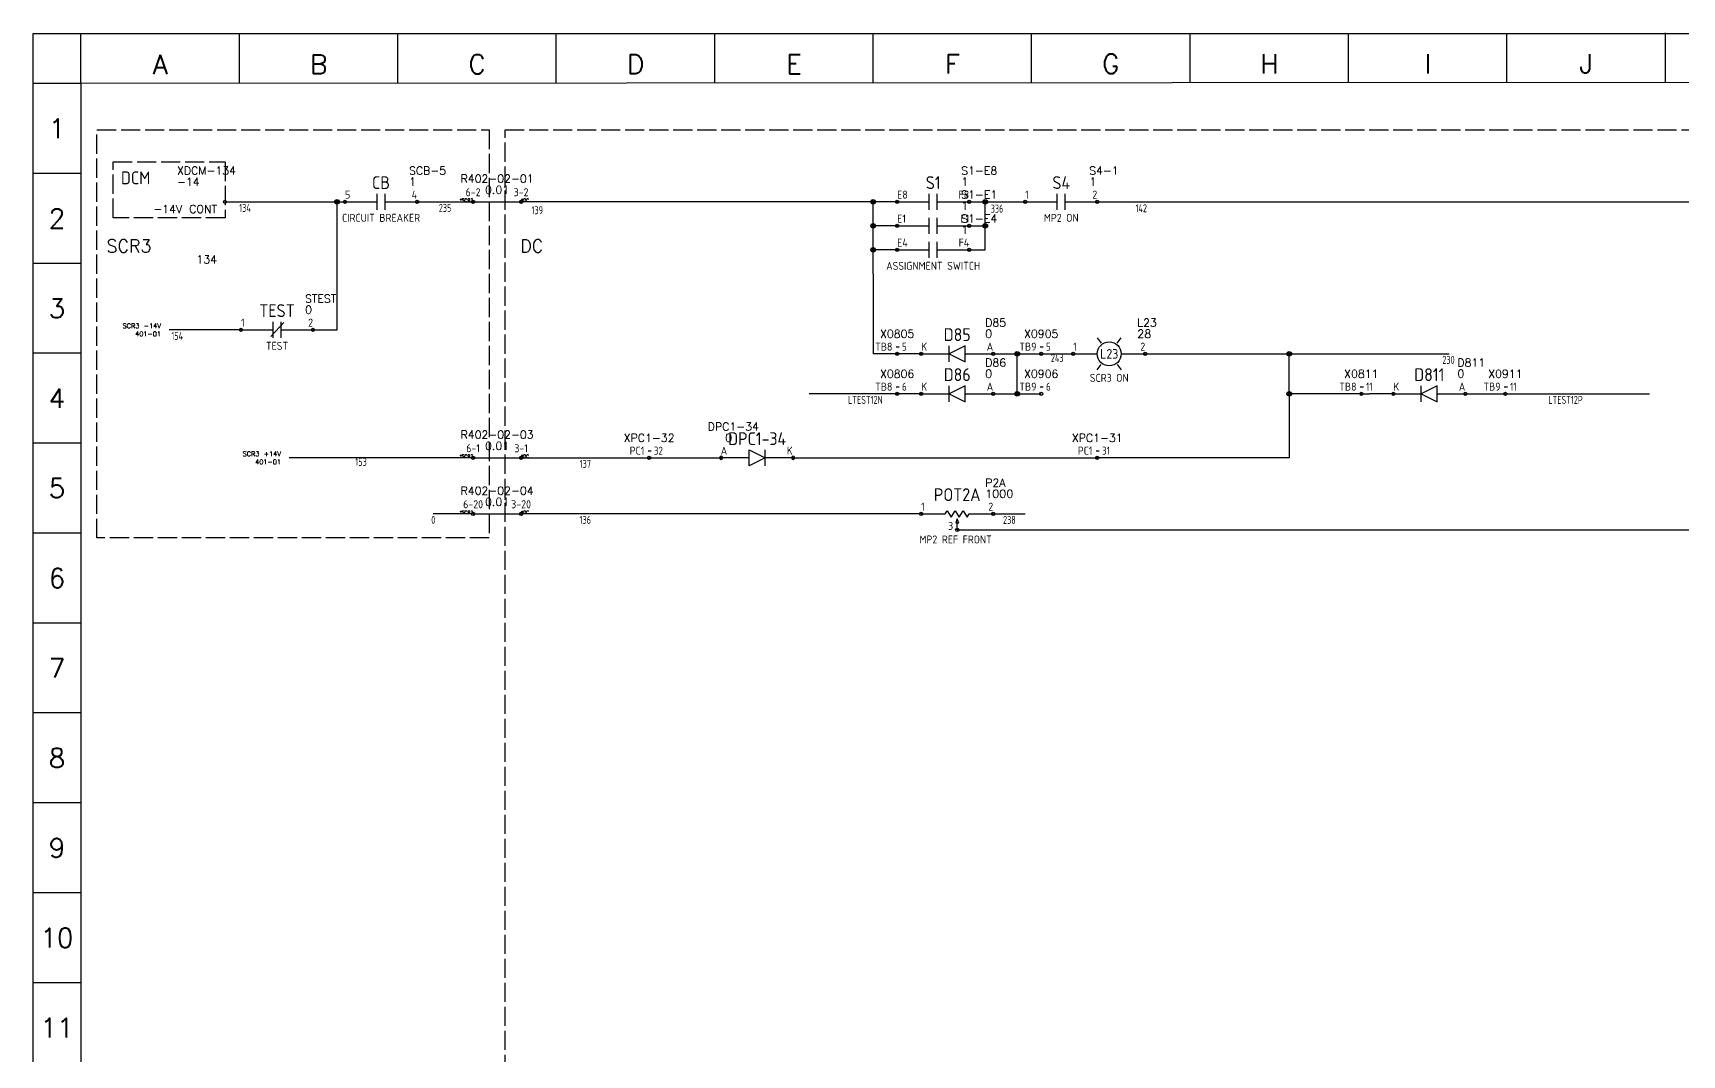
# Model space of a CAD drawing. Header units: millimetres. Extents: x 0 to 1020, y 0 to 646.
# Drawn here: x 0 to 515, y 326 to 645 of the extents above; entities that cross this region are included whole.
import ezdxf
from ezdxf.enums import TextEntityAlignment as Align

# ---------------------------------------------------------------- set-up
doc = ezdxf.new("R2010")
doc.units = ezdxf.units.MM
doc.header["$LTSCALE"] = 0.5
doc.linetypes.add('ACAD_ISO02W100', pattern=[15, 12, -3])
for name, color, linetype in [('LOCBOX', 7, 'ACAD_ISO02W100'), ('NETLIST', 50, 'Continuous'), ('OUTLINE_GRID', 7, 'Continuous'), ('SYMS', 7, 'Continuous'), ('WIREFIXED', 7, 'Continuous'), ('WIRES', 7, 'Continuous')]:
    doc.layers.add(name, color=color, linetype=linetype)
doc.styles.get("Standard").update_dxf_attribs({"font": 'txt.shx', "bigfont": 'gbcbig.shx'})
doc.styles.add('WD_IEC', font='isocp2.shx', dxfattribs={"width": 0.9, "height": 4})

# ---------------------------------------------------------------- blocks, each defined once
blk = doc.blocks.new('2010 Grid')
at = {"layer": 'OUTLINE_GRID'}
for p, q in [((0, 481.25), (0, 0)), ((850, 481.25), (0, 481.25)), ((12.5, 468.31), (12.5, 481.25)), ((53.75, 468.33), (53.75, 481.27)), ((95, 468.35), (95, 481.29)), ((136.25, 468.37), (136.25, 481.32)), ((177.5, 468.39), (177.5, 481.34)), ((218.75, 468.41), (218.75, 481.36)), ((260, 468.44), (260, 481.38)), ((301.25, 468.46), (301.25, 481.4)), ((342.5, 468.48), (342.5, 481.43)), ((383.75, 468.5), (383.75, 481.45)), ((425, 468.52), (425, 481.47)), ((12.5, 468.31), (0, 468.31)), ((837.5, 468.74), (12.5, 468.31)), ((12.5, 468.31), (12.5, 0)), ((12.5, 444.89), (0, 444.89)), ((12.5, 421.47), (0, 421.47)), ((12.5, 398.06), (0, 398.06)), ((12.5, 374.64), (0, 374.64)), ((12.5, 351.23), (0, 351.23)), ((12.5, 327.81), (0, 327.81)), ((12.5, 304.4), (0, 304.4)), ((12.5, 280.98), (0, 280.98)), ((12.5, 257.57), (0, 257.57)), ((12.5, 234.15), (0, 234.15))]:
    blk.add_line(p, q, dxfattribs=at)
at = {"layer": 'OUTLINE_GRID', "char_height": 5, "width": 17.7556, "attachment_point": 5}
for s, insert in [('A', (33.12, 473.28)), ('B', (74.38, 473.3)), ('C', (115.62, 473.32)), ('D', (156.88, 473.34)), ('E', (198.12, 473.37)), ('F', (239.38, 473.39)), ('G', (280.62, 473.41)), ('H', (321.88, 473.43)), ('I', (363.12, 473.45)), ('J', (404.37, 473.48)), ('1', (6.25, 456.6)), ('2', (6.25, 433.18)), ('3', (6.25, 409.77)), ('4', (6.25, 386.35)), ('5', (6.25, 362.94)), ('6', (6.25, 339.52)), ('7', (6.25, 316.11)), ('8', (6.25, 292.69)), ('9', (6.25, 269.28)), ('10', (6.25, 245.86)), ('11', (6.25, 222.44))]:
    blk.add_mtext(s, dxfattribs=dict(at, insert=insert))
blk = doc.blocks.new('DCM-1')
at = {"linetype": 'ACAD_ISO02W100'}
blk.add_lwpolyline([(-35, 12.5), (0, 12.5), (0, -5), (-35, -5)], close=True, dxfattribs=at)
blk.add_circle((0, 0), 0.5)
at = {"style": 'WD_IEC'}
for tag, height, flags, p in [('LOC', 4, 1, (-32.5, 14.5)), ('DESC1', 3, 9, (-32.5, 2.5))]:
    blk.add_attdef(tag, text='', height=height, dxfattribs=dict(at, flags=flags)).set_placement(p, align=Align.MIDDLE_LEFT)
blk.add_attdef('TAG1', text='', height=4, dxfattribs=at).set_placement((-32.5, 7.5), align=Align.MIDDLE_LEFT)
at = {"style": 'WD_IEC', "flags": 1}
blk.add_attdef('X1TERM01', (0, 0), '', height=0.5, dxfattribs=at)
blk.add_attdef('TERMDESC01', text='', height=2.5).set_placement((-2.5, -1), align=Align.TOP_RIGHT)
blk.add_attdef('TERM01', text='', height=2.5).set_placement((-2.5, -20), align=Align.BOTTOM_RIGHT)
at = {"layer": 'NETLIST'}
for tag, p in [('NETTAG', (-15, 8.5)), ('NETVALUE', (-15, 5))]:
    blk.add_attdef(tag, p, '', height=2.5, dxfattribs=at)
blk = doc.blocks.new('CONTACT-NO')
for p, q in [((2.5, 0), (12.5, 0)), ((12.5, -2.5), (12.5, 2.5)), ((15, -2.5), (15, 2.5)), ((15, 0), (25, 0))]:
    blk.add_line(p, q)
for centre in [(2.5, 0), (25, 0)]:
    blk.add_circle(centre, 0.5)
at = {"style": 'WD_IEC', "flags": 1}
blk.add_attdef('LOC', text='', height=4, dxfattribs=at).set_placement((13.75, 11), align=Align.MIDDLE_CENTER)
at = {"style": 'WD_IEC'}
for tag, height, p in [('TAG1', 4, (13.75, 6)), ('DESC1', 2.5, (13.75, -5))]:
    blk.add_attdef(tag, text='', height=height, dxfattribs=at).set_placement(p, align=Align.MIDDLE_CENTER)
for tag, p, height, flags in [('X4TERM01', (2.5, 0), 0.64, 1), ('TERM01', (2.5, 1), 2.5, 8), ('X1TERM02', (25, 0), 0.64, 1)]:
    blk.add_attdef(tag, p, '', height=height, dxfattribs=dict(at, flags=flags))
at = {"style": 'WD_IEC', "flags": 8}
blk.add_attdef('TERM02', text='', height=2.5, dxfattribs=at).set_placement((25, 1), align=Align.RIGHT)
at = {"layer": 'NETLIST'}
for tag, p, height in [('NETTAG', (22.5, 8.5), 2.5), ('NETVALUE', (22.5, 5), 2.56)]:
    blk.add_attdef(tag, p, '', height=height, dxfattribs=at)
blk = doc.blocks.new('WD_WNH')
at = {"linetype": 'Continuous', "style": 'WD_IEC', "width": 0.8}
blk.add_attdef('WIRENO', text='', height=2.5, dxfattribs=at).set_placement((0, 0.75), align=Align.CENTER)
at = {"style": 'WD_IEC', "flags": 1}
for tag, p in [('W08USER', (0, 0.375)), ('W04USER', (0, 0.875)), ('W05USER', (0, 0.75)), ('W09USER', (0, 0.25)), ('W03USER', (0, 1)), ('W06USER', (0, 0.625)), ('W07USER', (0, 0.5)), ('W02USER', (0, 1.125)), ('W01USER', (0, 1.25)), ('W10USER', (0, 0.125))]:
    blk.add_attdef(tag, text='', height=0.08, dxfattribs=at).set_placement(p, align=Align.CENTER)
blk = doc.blocks.new('INTERCONNECT-H1')
blk.add_line((-2.5, 0), (12.5, 0))
for centre in [(-2.5, 0), (12.5, 0)]:
    blk.add_circle(centre, 0.5)
at = {"style": 'WD_IEC', "flags": 1}
for tag, height, p in [('LOC', 4, (5, 10)), ('TAG1', 4, (-2.43, 3.16)), ('DESC1', 2.5, (5, -2.5))]:
    blk.add_attdef(tag, text='', height=height, dxfattribs=at).set_placement(p, align=Align.MIDDLE_CENTER)
at = {"style": 'WD_IEC', "flags": 8}
for tag, p in [('TERM01', (-2.5, 1)), ('TERM02', (12.5, 1))]:
    blk.add_attdef(tag, text='', height=2.5, dxfattribs=at).set_placement(p, align=Align.BOTTOM_CENTER)
at = {"style": 'WD_IEC', "flags": 1}
blk.add_attdef('X4TERM01', (-2.5, 0), '', height=0.5, dxfattribs=at)
blk.add_attdef('X1TERM02', text='', height=0.5, dxfattribs=at).set_placement((12.5, 0), align=Align.RIGHT)
at = {"layer": 'NETLIST'}
for tag, p in [('NETTAG', (5, 6)), ('NETVALUE', (5, 2.5))]:
    blk.add_attdef(tag, text='', height=2.5, dxfattribs=at).set_placement(p, align=Align.CENTER)
blk.add_attdef('X4TERMDESC01', text='', height=1, dxfattribs=at).set_placement((-2.5, 0), align=Align.RIGHT)
blk.add_attdef('X1TERMDESC02', (12.5, 0), '', height=1, dxfattribs=at)
blk = doc.blocks.new('DIODE-L')
for p, q in [((-22.5, 0), (-13.75, 0)), ((-13.75, -2.5), (-13.75, 2.5)), ((-8.75, 2.5), (-13.75, 0)), ((-13.75, 0), (-8.75, -2.5)), ((-8.75, -2.5), (-8.75, 2.5)), ((-8.75, 0), (0, 0))]:
    blk.add_line(p, q)
for centre in [(-22.5, 0), (0, 0)]:
    blk.add_circle(centre, 0.5)
at = {"style": 'WD_IEC', "flags": 1}
blk.add_attdef('LOC', text='', height=4, dxfattribs=at).set_placement((-11.25, 11), align=Align.MIDDLE_CENTER)
at = {"style": 'WD_IEC'}
for tag, height, p in [('TAG1', 4, (-11.25, 6)), ('DESC1', 2.5, (-11.25, -5))]:
    blk.add_attdef(tag, text='', height=height, dxfattribs=at).set_placement(p, align=Align.MIDDLE_CENTER)
for tag, p, height, flags in [('X4TERM01', (-22.5, 0), 0.64, 1), ('TERM01', (-22.5, 1), 2.5, 8), ('X1TERM02', (0, 0), 0.64, 1)]:
    blk.add_attdef(tag, p, '', height=height, dxfattribs=dict(at, flags=flags))
at = {"style": 'WD_IEC', "flags": 8}
blk.add_attdef('TERM02', text='', height=2.5, dxfattribs=at).set_placement((0, 1), align=Align.RIGHT)
at = {"layer": 'NETLIST'}
for tag, p, height in [('NETTAG', (-2.5, 8.5), 2.5), ('NETVALUE', (-2.5, 5), 2.56)]:
    blk.add_attdef(tag, p, '', height=height, dxfattribs=at)
blk = doc.blocks.new('WDDOT')
for radius in [0.72, 0.449, 0.223]:
    blk.add_circle((0, 0), radius)
blk = doc.blocks.new('LAMP-1')
for p, q in [((0, 0), (7.5, 0)), ((7.5, 5), (8.73, 3.36)), ((13.77, 3.36), (15, 5)), ((15, 0), (22.5, 0)), ((7.5, -5), (8.73, -3.36)), ((13.77, -3.36), (15, -5))]:
    blk.add_line(p, q)
for centre, radius in [((0, 0), 0.5), ((11.25, 0), 3.75), ((22.5, 0), 0.5)]:
    blk.add_circle(centre, radius)
at = {"style": 'WD_IEC', "flags": 1}
blk.add_attdef('LOC', text='', height=4, dxfattribs=at).set_placement((11.25, 11), align=Align.MIDDLE_CENTER)
at = {"style": 'WD_IEC'}
for tag, p, height, flags in [('X4TERM01', (0, 0), 0.64, 1), ('TERM01', (0, 1), 2.5, 8), ('X1TERM02', (22.5, 0), 0.64, 1)]:
    blk.add_attdef(tag, p, '', height=height, dxfattribs=dict(at, flags=flags))
for tag, height, p in [('TAG1', 3, (11.25, 0)), ('DESC1', 2.5, (11.25, -7.5))]:
    blk.add_attdef(tag, text='', height=height, dxfattribs=at).set_placement(p, align=Align.MIDDLE_CENTER)
at = {"style": 'WD_IEC', "flags": 8}
blk.add_attdef('TERM02', text='', height=2.5, dxfattribs=at).set_placement((22.5, 1), align=Align.RIGHT)
at = {"layer": 'NETLIST'}
for tag, p, height in [('NETTAG', (20, 8.5), 2.5), ('NETVALUE', (20, 5), 2.56)]:
    blk.add_attdef(tag, p, '', height=height, dxfattribs=at)
blk = doc.blocks.new('WD_WNH2')
at = {"linetype": 'Continuous', "style": 'WD_IEC', "width": 0.8}
blk.add_attdef('WIRENO', text='', height=2.5, dxfattribs=at).set_placement((0, 0), align=Align.TOP_CENTER)
at = {"style": 'WD_IEC', "flags": 1}
for tag, p in [('W02USER', (0, -1.21)), ('W03USER', (0, -1.33)), ('W04USER', (0, -1.46)), ('W05USER', (0, -1.58)), ('W06USER', (0, -1.71)), ('W07USER', (0, -1.83)), ('W08USER', (0, -1.96)), ('W09USER', (0, -2.08)), ('W01USER', (0, -1.08)), ('W10USER', (0, -2.21))]:
    blk.add_attdef(tag, text='', height=0.08, dxfattribs=at).set_placement(p, align=Align.CENTER)
blk = doc.blocks.new('TBH-1')
blk.add_line((-0.33, 2.17), (0.65, 2.17))
blk.add_circle((0, 0), 0.5)
at = {"style": 'WD_IEC', "flags": 1}
blk.add_attdef('LOC', text='', height=4, dxfattribs=at).set_placement((-15, 7.5), align=Align.MIDDLE_LEFT)
at = {"style": 'WD_IEC'}
blk.add_attdef('TAG1', text='', height=2.5, dxfattribs=at).set_placement((-1.5, 1), align=Align.RIGHT)
at = {"style": 'WD_IEC', "flags": 1}
blk.add_attdef('X1TERM01', (0, 0), '', height=0.5, dxfattribs=at)
at = {"style": 'WD_IEC', "width": 0.9}
blk.add_attdef('TERM01', (1.5, 1), '', height=2.5, dxfattribs=at)
at = {"layer": 'NETLIST'}
for tag, p in [('NETTAG', (0, 5)), ('NETVALUE', (0, -2.5))]:
    blk.add_attdef(tag, text='', height=2.5, dxfattribs=at).set_placement(p, align=Align.CENTER)
blk = doc.blocks.new('POT-1')
for p, q in [((0, 0), (7.5, 0)), ((7.5, 0), (8.12, 1)), ((8.12, 1), (9.38, -1)), ((9.38, -1), (10.62, 1)), ((10.62, 1), (11.88, -1)), ((11.88, -1), (13.12, 1)), ((13.12, 1), (14.37, -1)), ((14.37, -1), (15, 0)), ((15, 0), (22.5, 0)), ((11.25, -1.5), (10.79, -2.83)), ((10.79, -2.83), (11.72, -2.83)), ((11.72, -2.83), (11.25, -1.5)), ((11.25, -5), (11.25, -2.83))]:
    blk.add_line(p, q)
for centre in [(0, 0), (22.5, 0), (11.25, -5)]:
    blk.add_circle(centre, 0.5)
at = {"style": 'WD_IEC', "flags": 1}
blk.add_attdef('LOC', text='', height=4, dxfattribs=at).set_placement((11.25, 11), align=Align.MIDDLE_CENTER)
at = {"style": 'WD_IEC'}
for tag, height, p in [('TAG1', 4, (11.25, 6)), ('DESC1', 2.5, (10.75, -8))]:
    blk.add_attdef(tag, text='', height=height, dxfattribs=at).set_placement(p, align=Align.MIDDLE_CENTER)
for tag, p, height, flags in [('X4TERM01', (0, 0), 0.64, 1), ('TERM01', (0, 1), 2.5, 8), ('X1TERM02', (22.5, 0), 0.64, 1), ('X1TERM03', (11.25, -5), 0.64, 1)]:
    blk.add_attdef(tag, p, '', height=height, dxfattribs=dict(at, flags=flags))
at = {"style": 'WD_IEC', "flags": 8}
for tag, p in [('TERM02', (22.5, 1)), ('TERM03', (10, -5))]:
    blk.add_attdef(tag, text='', height=2.5, dxfattribs=at).set_placement(p, align=Align.RIGHT)
at = {"layer": 'NETLIST'}
for tag, p, height in [('NETTAG', (20, 8.5), 2.5), ('NETVALUE', (20, 5), 2.56)]:
    blk.add_attdef(tag, p, '', height=height, dxfattribs=at)
blk = doc.blocks.new('CONTACT-NC')
for p, q in [((0, 0), (10, 0)), ((13.35, 2.25), (9.28, -2.05)), ((10, -2.5), (10, 2.5)), ((12.5, -2.5), (12.5, 2.5)), ((12.5, 0), (22.5, 0))]:
    blk.add_line(p, q)
for centre in [(0, 0), (22.5, 0)]:
    blk.add_circle(centre, 0.5)
at = {"style": 'WD_IEC', "flags": 1}
blk.add_attdef('LOC', text='', height=4, dxfattribs=at).set_placement((11.25, 11), align=Align.MIDDLE_CENTER)
at = {"style": 'WD_IEC'}
for tag, height, p in [('TAG1', 4, (11.25, 6)), ('DESC1', 2.5, (11.25, -5))]:
    blk.add_attdef(tag, text='', height=height, dxfattribs=at).set_placement(p, align=Align.MIDDLE_CENTER)
for tag, p, height, flags in [('X4TERM01', (0, 0), 0.64, 1), ('TERM01', (0, 1), 2.5, 8), ('X1TERM02', (22.5, 0), 0.64, 1)]:
    blk.add_attdef(tag, p, '', height=height, dxfattribs=dict(at, flags=flags))
at = {"style": 'WD_IEC', "flags": 8}
blk.add_attdef('TERM02', text='', height=2.5, dxfattribs=at).set_placement((22.5, 1), align=Align.RIGHT)
at = {"layer": 'NETLIST'}
for tag, p, height in [('NETTAG', (20, 8.5), 2.5), ('NETVALUE', (20, 5), 2.56)]:
    blk.add_attdef(tag, p, '', height=height, dxfattribs=at)

msp = doc.modelspace()

# ---------------------------------------------------------------- linework, layer by layer
at = {"layer": 'LOCBOX'}
for points in [[(20, 615), (142.5, 615), (142.5, 487.5), (20, 487.5)], [(147.5, 615), (682.5, 615), (682.5, 80), (147.5, 80)]]:
    msp.add_lwpolyline(points, close=True, dxfattribs=at)
at = {"layer": 'WIRES'}
for p, q in [((60, 592.5), (97.5, 592.5)), ((95, 552.5), (95, 592.5)), ((120, 592.5), (137.5, 592.5)), ((270, 592.5), (152.5, 592.5)), ((262.5, 585), (262.5, 592.5)), ((292.5, 592.5), (310, 592.5)), ((297.5, 585), (297.5, 592.5)), ((332.5, 592.5), (677.5, 592.5)), ((270, 585), (262.5, 585)), ((262.5, 577.5), (262.5, 585)), ((292.5, 585), (297.5, 585)), ((297.5, 577.5), (297.5, 585)), ((270, 577.5), (262.5, 577.5)), ((262.5, 570), (262.5, 577.5)), ((292.5, 577.5), (297.5, 577.5)), ((262.5, 570), (262.5, 545)), ((65, 552.5), (42.5, 552.5)), ((87.5, 552.5), (95, 552.5)), ((270, 545), (262.5, 545)), ((277.5, 545), (270, 545)), ((300, 545), (315, 545)), ((307.5, 532.5), (307.5, 545)), ((315, 545), (317.54, 544.96)), ((317.54, 544.96), (325, 545)), ((333.77, 544.96), (333.77, 545)), ((347.5, 545), (442.5, 545)), ((392.5, 532.5), (392.5, 545)), ((270, 532.5), (242.5, 532.5)), ((277.5, 532.5), (270, 532.5)), ((300, 532.5), (307.5, 532.5)), ((307.5, 532.5), (315, 532.5)), ((415, 532.5), (392.5, 532.5)), ((392.5, 532.5), (392.5, 512.5)), ((415, 532.5), (417.54, 532.46)), ((422.52, 532.46), (417.54, 532.46)), ((425, 532.5), (422.52, 532.5)), ((422.52, 532.5), (422.52, 532.46)), ((447.5, 532.5), (460, 532.5)), ((460, 532.5), (485, 532.5)), ((485, 532.5), (505, 532.5)), ((137.5, 512.5), (80, 512.5)), ((152.5, 512.5), (192.5, 512.5)), ((192.5, 512.5), (195.04, 512.46)), ((195.04, 512.46), (205.02, 512.46)), ((205.02, 512.46), (205.02, 512.5)), ((205.02, 512.5), (215, 512.5)), ((237.5, 512.5), (332.5, 512.5)), ((392.5, 512.5), (332.5, 512.5)), ((137.5, 495), (125, 495)), ((277.5, 495), (152.5, 495)), ((300, 495), (310, 495)), ((288.75, 490), (677.5, 490))]:
    msp.add_line(p, q, dxfattribs=at)

# ---------------------------------------------------------------- block references
at = {"xscale": 1.2, "yscale": 1.2, "zscale": 1.2}
msp.add_blockref('2010 Grid', (0, 67.5), dxfattribs=at)
for name, p, values in [('DCM-1', (60, 592.5), {'NETVALUE': '-14', 'NETTAG': 'XDCM-134', 'TERM01': '134', 'TAG1': 'DCM', 'TERMDESC01': '-14V CONT'}), ('TBH-1', (270, 545), {'TAG1': 'TB8', 'TERM01': '5', 'NETTAG': 'X0805'}), ('TBH-1', (315, 545), {'TAG1': 'TB9', 'TERM01': '5', 'NETTAG': 'X0905'}), ('TBH-1', (270, 532.5), {'TAG1': 'TB8', 'TERM01': '6', 'NETTAG': 'X0806'}), ('TBH-1', (315, 532.5), {'TAG1': 'TB9', 'TERM01': '6', 'NETTAG': 'X0906'}), ('TBH-1', (415, 532.5), {'TAG1': 'TB8', 'TERM01': '11', 'NETTAG': 'X0811'}), ('TBH-1', (460, 532.5), {'TAG1': 'TB9', 'TERM01': '11', 'NETTAG': 'X0911'}), ('TBH-1', (192.5, 512.5), {'TAG1': 'PC1', 'TERM01': '32', 'NETTAG': 'XPC1-32'}), ('TBH-1', (332.5, 512.5), {'TAG1': 'PC1', 'TERM01': '31', 'NETTAG': 'XPC1-31'})]:
    msp.add_blockref(name, p).add_auto_attribs(values)
ref = msp.add_blockref('CONTACT-NO', (95, 592.5))
ref.add_attrib('NETTAG', 'SCB-5', (117.5, 601), dxfattribs={"layer": 'NETLIST', "height": 2.5})
ref.add_attrib('NETVALUE', '1', (117.5, 597.5), dxfattribs={"layer": 'NETLIST', "height": 2.56})
ref.add_attrib('TAG1', 'CB', dxfattribs={"height": 4, "style": 'WD_IEC'}).set_placement((108.75, 598.5), align=Align.MIDDLE_CENTER)
ref.add_attrib('DESC1', 'CIRCUIT BREAKER', dxfattribs={"height": 2.5, "style": 'WD_IEC'}).set_placement((108.75, 587.5), align=Align.MIDDLE_CENTER)
ref.add_attrib('TERM01', '5', (97.5, 593.5), dxfattribs={"height": 2.5, "style": 'WD_IEC'})
ref.add_attrib('TERM02', '4', dxfattribs={"height": 2.5, "style": 'WD_IEC'}).set_placement((120, 593.5), align=Align.RIGHT)
ref = msp.add_blockref('CONTACT-NO', (267.5, 592.5))
ref.add_attrib('NETTAG', 'S1-E8', (290, 601), dxfattribs={"layer": 'NETLIST', "height": 2.5})
ref.add_attrib('NETVALUE', '1', (290, 597.5), dxfattribs={"layer": 'NETLIST', "height": 2.56})
ref.add_attrib('TAG1', 'S1', dxfattribs={"height": 4, "style": 'WD_IEC'}).set_placement((281.25, 598.5), align=Align.MIDDLE_CENTER)
ref.add_attrib('TERM01', 'E8', (270, 593.5), dxfattribs={"height": 2.5, "style": 'WD_IEC'})
ref.add_attrib('TERM02', 'F8', dxfattribs={"height": 2.5, "style": 'WD_IEC'}).set_placement((292.5, 593.5), align=Align.RIGHT)
ref = msp.add_blockref('CONTACT-NO', (307.5, 592.5))
ref.add_attrib('NETTAG', 'S4-1', (330, 601), dxfattribs={"layer": 'NETLIST', "height": 2.5})
ref.add_attrib('NETVALUE', '1', (330, 597.5), dxfattribs={"layer": 'NETLIST', "height": 2.56})
ref.add_attrib('TAG1', 'S4', dxfattribs={"height": 4, "style": 'WD_IEC'}).set_placement((321.25, 598.5), align=Align.MIDDLE_CENTER)
ref.add_attrib('DESC1', 'MP2 ON', dxfattribs={"height": 2.5, "style": 'WD_IEC'}).set_placement((321.25, 587.5), align=Align.MIDDLE_CENTER)
ref.add_attrib('TERM01', '1', (310, 593.5), dxfattribs={"height": 2.5, "style": 'WD_IEC'})
ref.add_attrib('TERM02', '2', dxfattribs={"height": 2.5, "style": 'WD_IEC'}).set_placement((332.5, 593.5), align=Align.RIGHT)
ref = msp.add_blockref('INTERCONNECT-H1', (140, 592.5))
ref.add_attrib('TERM02', '3-2', dxfattribs={"height": 2.5, "style": 'WD_IEC'}).set_placement((152.5, 593.5), align=Align.BOTTOM_CENTER)
ref.add_attrib('TERM01', '6-2', dxfattribs={"height": 2.5, "style": 'WD_IEC'}).set_placement((137.5, 593.5), align=Align.BOTTOM_CENTER)
ref.add_attrib('NETVALUE', '0.01', dxfattribs={"layer": 'NETLIST', "height": 2.5}).set_placement((145, 595), align=Align.CENTER)
ref.add_attrib('NETTAG', 'R402-02-01', dxfattribs={"layer": 'NETLIST', "height": 2.5}).set_placement((145, 598.5), align=Align.CENTER)
ref.add_attrib('X4TERMDESC01', '*SCR3', dxfattribs={"layer": 'NETLIST', "height": 1}).set_placement((137.5, 592.5), align=Align.RIGHT)
ref.add_attrib('X1TERMDESC02', '*DC', (152.5, 592.5), dxfattribs={"layer": 'NETLIST', "height": 1})
ref = msp.add_blockref('CONTACT-NO', (267.5, 585))
ref.add_attrib('NETTAG', 'S1-E1', (290, 593.5), dxfattribs={"layer": 'NETLIST', "height": 2.5})
ref.add_attrib('NETVALUE', '1', (290, 590), dxfattribs={"layer": 'NETLIST', "height": 2.56})
ref.add_attrib('TERM01', 'E1', (270, 586), dxfattribs={"height": 2.5, "style": 'WD_IEC'})
ref.add_attrib('TERM02', 'F1', dxfattribs={"height": 2.5, "style": 'WD_IEC'}).set_placement((292.5, 586), align=Align.RIGHT)
ref = msp.add_blockref('CONTACT-NO', (267.5, 577.5))
ref.add_attrib('NETTAG', 'S1-E4', (290, 586), dxfattribs={"layer": 'NETLIST', "height": 2.5})
ref.add_attrib('NETVALUE', '1', (290, 582.5), dxfattribs={"layer": 'NETLIST', "height": 2.56})
ref.add_attrib('DESC1', 'ASSIGNMENT SWITCH', dxfattribs={"height": 2.5, "style": 'WD_IEC'}).set_placement((281.25, 572.5), align=Align.MIDDLE_CENTER)
ref.add_attrib('TERM01', 'E4', (270, 578.5), dxfattribs={"height": 2.5, "style": 'WD_IEC'})
ref.add_attrib('TERM02', 'F4', dxfattribs={"height": 2.5, "style": 'WD_IEC'}).set_placement((292.5, 578.5), align=Align.RIGHT)
ref = msp.add_blockref('CONTACT-NC', (65, 552.5))
ref.add_attrib('TERM02', '2', dxfattribs={"height": 2.5, "style": 'WD_IEC'}).set_placement((87.5, 553.5), align=Align.RIGHT)
ref.add_attrib('TERM01', '1', (65, 553.5), dxfattribs={"height": 2.5, "style": 'WD_IEC'})
ref.add_attrib('DESC1', 'TEST', dxfattribs={"height": 2.5, "style": 'WD_IEC'}).set_placement((76.25, 547.5), align=Align.MIDDLE_CENTER)
ref.add_attrib('TAG1', 'TEST', dxfattribs={"height": 4, "style": 'WD_IEC'}).set_placement((76.25, 558.5), align=Align.MIDDLE_CENTER)
ref.add_attrib('NETVALUE', '0', (85, 557.5), dxfattribs={"layer": 'NETLIST', "height": 2.56})
ref.add_attrib('NETTAG', 'STEST', (85, 561), dxfattribs={"layer": 'NETLIST', "height": 2.5})
ref = msp.add_blockref('DIODE-L', (300, 545))
ref.add_attrib('NETTAG', 'D85', (297.5, 553.5), dxfattribs={"layer": 'NETLIST', "height": 2.5})
ref.add_attrib('NETVALUE', '0', (297.5, 550), dxfattribs={"layer": 'NETLIST', "height": 2.56})
ref.add_attrib('TAG1', 'D85', dxfattribs={"height": 4, "style": 'WD_IEC'}).set_placement((288.75, 551), align=Align.MIDDLE_CENTER)
ref.add_attrib('TERM01', 'K', (277.5, 546), dxfattribs={"height": 2.5, "style": 'WD_IEC'})
ref.add_attrib('TERM02', 'A', dxfattribs={"height": 2.5, "style": 'WD_IEC'}).set_placement((300, 546), align=Align.RIGHT)
ref = msp.add_blockref('LAMP-1', (325, 545))
ref.add_attrib('TERM02', '2', dxfattribs={"height": 2.5, "style": 'WD_IEC'}).set_placement((347.5, 546), align=Align.RIGHT)
ref.add_attrib('TERM01', '1', (325, 546), dxfattribs={"height": 2.5, "style": 'WD_IEC'})
ref.add_attrib('DESC1', 'SCR3 ON', dxfattribs={"height": 2.5, "style": 'WD_IEC'}).set_placement((336.25, 537.5), align=Align.MIDDLE_CENTER)
ref.add_attrib('TAG1', 'L23', dxfattribs={"height": 3, "style": 'WD_IEC'}).set_placement((336.25, 545), align=Align.MIDDLE_CENTER)
ref.add_attrib('NETVALUE', '28', (345, 550), dxfattribs={"layer": 'NETLIST', "height": 2.56})
ref.add_attrib('NETTAG', 'L23', (345, 553.5), dxfattribs={"layer": 'NETLIST', "height": 2.5})
ref = msp.add_blockref('DIODE-L', (300, 532.5))
ref.add_attrib('NETTAG', 'D86', (297.5, 541), dxfattribs={"layer": 'NETLIST', "height": 2.5})
ref.add_attrib('NETVALUE', '0', (297.5, 537.5), dxfattribs={"layer": 'NETLIST', "height": 2.56})
ref.add_attrib('TAG1', 'D86', dxfattribs={"height": 4, "style": 'WD_IEC'}).set_placement((288.75, 538.5), align=Align.MIDDLE_CENTER)
ref.add_attrib('TERM01', 'K', (277.5, 533.5), dxfattribs={"height": 2.5, "style": 'WD_IEC'})
ref.add_attrib('TERM02', 'A', dxfattribs={"height": 2.5, "style": 'WD_IEC'}).set_placement((300, 533.5), align=Align.RIGHT)
ref = msp.add_blockref('DIODE-L', (447.5, 532.5))
ref.add_attrib('NETTAG', 'D811', (445, 541), dxfattribs={"layer": 'NETLIST', "height": 2.5})
ref.add_attrib('NETVALUE', '0', (445, 537.5), dxfattribs={"layer": 'NETLIST', "height": 2.56})
ref.add_attrib('TAG1', 'D811', dxfattribs={"height": 4, "style": 'WD_IEC'}).set_placement((436.25, 538.5), align=Align.MIDDLE_CENTER)
ref.add_attrib('TERM01', 'K', (425, 533.5), dxfattribs={"height": 2.5, "style": 'WD_IEC'})
ref.add_attrib('TERM02', 'A', dxfattribs={"height": 2.5, "style": 'WD_IEC'}).set_placement((447.5, 533.5), align=Align.RIGHT)
ref = msp.add_blockref('INTERCONNECT-H1', (140, 512.5))
ref.add_attrib('TERM02', '3-1', dxfattribs={"height": 2.5, "style": 'WD_IEC'}).set_placement((152.5, 513.5), align=Align.BOTTOM_CENTER)
ref.add_attrib('TERM01', '6-1', dxfattribs={"height": 2.5, "style": 'WD_IEC'}).set_placement((137.5, 513.5), align=Align.BOTTOM_CENTER)
ref.add_attrib('NETVALUE', '0.01', dxfattribs={"layer": 'NETLIST', "height": 2.5}).set_placement((145, 515), align=Align.CENTER)
ref.add_attrib('NETTAG', 'R402-02-03', dxfattribs={"layer": 'NETLIST', "height": 2.5}).set_placement((145, 518.5), align=Align.CENTER)
ref.add_attrib('X4TERMDESC01', '*SCR3', dxfattribs={"layer": 'NETLIST', "height": 1}).set_placement((137.5, 512.5), align=Align.RIGHT)
ref.add_attrib('X1TERMDESC02', '*DC', (152.5, 512.5), dxfattribs={"layer": 'NETLIST', "height": 1})
ref = msp.add_blockref('DIODE-L', (215, 512.5), dxfattribs=dict(xscale=-1))
ref.add_attrib('NETTAG', 'DPC1-34', (210.83, 521), dxfattribs={"layer": 'NETLIST', "height": 2.5})
ref.add_attrib('NETVALUE', '0', (216.22, 517.5), dxfattribs={"layer": 'NETLIST', "height": 2.56})
ref.add_attrib('TAG1', 'DPC1-34', dxfattribs={"height": 4, "style": 'WD_IEC'}).set_placement((226.25, 518.5), align=Align.MIDDLE_CENTER)
ref.add_attrib('TERM01', 'K', (235.49, 513.5), dxfattribs={"height": 2.5, "style": 'WD_IEC'})
ref.add_attrib('TERM02', 'A', dxfattribs={"height": 2.5, "style": 'WD_IEC'}).set_placement((216.88, 513.5), align=Align.RIGHT)
ref = msp.add_blockref('POT-1', (277.5, 495))
ref.add_attrib('TERM03', '3', dxfattribs={"height": 2.5, "style": 'WD_IEC'}).set_placement((287.5, 490), align=Align.RIGHT)
ref.add_attrib('TERM02', '2', dxfattribs={"height": 2.5, "style": 'WD_IEC'}).set_placement((300, 496), align=Align.RIGHT)
ref.add_attrib('TERM01', '1', (277.5, 496), dxfattribs={"height": 2.5, "style": 'WD_IEC'})
ref.add_attrib('DESC1', 'MP2 REF FRONT', dxfattribs={"height": 2.5, "style": 'WD_IEC'}).set_placement((288.25, 487), align=Align.MIDDLE_CENTER)
ref.add_attrib('TAG1', 'POT2A', dxfattribs={"height": 4, "style": 'WD_IEC'}).set_placement((288.75, 501), align=Align.MIDDLE_CENTER)
ref.add_attrib('NETVALUE', '1000', (297.5, 500), dxfattribs={"layer": 'NETLIST', "height": 2.56})
ref.add_attrib('NETTAG', 'P2A', (297.5, 503.5), dxfattribs={"layer": 'NETLIST', "height": 2.5})
ref = msp.add_blockref('INTERCONNECT-H1', (140, 495))
ref.add_attrib('TERM02', '3-20', dxfattribs={"height": 2.5, "style": 'WD_IEC'}).set_placement((152.5, 496), align=Align.BOTTOM_CENTER)
ref.add_attrib('TERM01', '6-20', dxfattribs={"height": 2.5, "style": 'WD_IEC'}).set_placement((137.5, 496), align=Align.BOTTOM_CENTER)
ref.add_attrib('NETVALUE', '0.01', dxfattribs={"layer": 'NETLIST', "height": 2.5}).set_placement((145, 497.5), align=Align.CENTER)
ref.add_attrib('NETTAG', 'R402-02-04', dxfattribs={"layer": 'NETLIST', "height": 2.5}).set_placement((145, 501), align=Align.CENTER)
ref.add_attrib('X4TERMDESC01', '*SCR3', dxfattribs={"layer": 'NETLIST', "height": 1}).set_placement((137.5, 495), align=Align.RIGHT)
ref.add_attrib('X1TERMDESC02', '*DC', (152.5, 495), dxfattribs={"layer": 'NETLIST', "height": 1})
at = {"layer": 'SYMS'}
for p in [(95, 592.5), (262.5, 592.5), (297.5, 592.5), (262.5, 585), (297.5, 585), (262.5, 577.5), (307.5, 545), (392.5, 545), (307.5, 532.5), (392.5, 532.5)]:
    msp.add_blockref('WDDOT', p, dxfattribs=at)
at = {"layer": 'WIREFIXED'}
ref = msp.add_blockref('WD_WNH', (66.25, 592.5), dxfattribs=dict(at, xscale=-1, rotation=180))
ref.add_attrib('WIRENOF', '134', dxfattribs={"linetype": 'Continuous', "height": 2.5, "style": 'WD_IEC', "width": 0.8}).set_placement((66.25, 589.35), align=Align.CENTER)
ref = msp.add_blockref('WD_WNH', (128.75, 592.5), dxfattribs=dict(at, xscale=-1, rotation=180))
ref.add_attrib('WIRENOF', '235', dxfattribs={"linetype": 'Continuous', "height": 2.5, "style": 'WD_IEC', "width": 0.8}).set_placement((128.75, 589.35), align=Align.CENTER)
ref = msp.add_blockref('WD_WNH', (157.5, 592.5), dxfattribs=dict(at, xscale=-1, rotation=180))
ref.add_attrib('WIRENOF', '139', dxfattribs={"linetype": 'Continuous', "height": 2.5, "style": 'WD_IEC', "width": 0.8}).set_placement((157.56, 588.62), align=Align.CENTER)
ref = msp.add_blockref('WD_WNH', (301.25, 592.5), dxfattribs=at)
ref.add_attrib('WIRENOF', '336', dxfattribs={"linetype": 'Continuous', "height": 2.5, "style": 'WD_IEC', "width": 0.8}).set_placement((301.19, 589.12), align=Align.CENTER)
ref = msp.add_blockref('WD_WNH', (346.25, 592.5), dxfattribs=dict(at, xscale=-1, rotation=180))
ref.add_attrib('WIRENOF', '142', dxfattribs={"linetype": 'Continuous', "height": 2.5, "style": 'WD_IEC', "width": 0.8}).set_placement((346.25, 589.25), align=Align.CENTER)
ref = msp.add_blockref('WD_WNH2', (45, 552.5), dxfattribs=at)
ref.add_attrib('WIRENOF', '154', dxfattribs={"linetype": 'Continuous', "height": 2.5, "style": 'WD_IEC', "width": 0.8}).set_placement((45.06, 551.87), align=Align.TOP_CENTER)
ref = msp.add_blockref('WD_WNH2', (320, 544.97), dxfattribs=at)
ref.add_attrib('WIRENOF', '243', dxfattribs={"linetype": 'Continuous', "height": 2.5, "style": 'WD_IEC', "width": 0.8}).set_placement((320, 544.97), align=Align.TOP_CENTER)
ref = msp.add_blockref('WD_WNH2', (442.18, 545), dxfattribs=at)
ref.add_attrib('WIRENOF', '230', dxfattribs={"linetype": 'Continuous', "height": 2.5, "style": 'WD_IEC', "width": 0.8}).set_placement((442.24, 544.37), align=Align.TOP_CENTER)
ref = msp.add_blockref('WD_WNH2', (260, 532.5), dxfattribs=at)
ref.add_attrib('WIRENOF', 'LTEST12N', dxfattribs={"linetype": 'Continuous', "height": 2.5, "style": 'WD_IEC', "width": 0.8}).set_placement((260.06, 531.87), align=Align.TOP_CENTER)
ref = msp.add_blockref('WD_WNH2', (478.75, 532.5), dxfattribs=at)
ref.add_attrib('WIRENOF', 'LTEST12P', dxfattribs={"linetype": 'Continuous', "height": 2.5, "style": 'WD_IEC', "width": 0.8}).set_placement((478.81, 531.87), align=Align.TOP_CENTER)
ref = msp.add_blockref('WD_WNH2', (102.5, 512.5), dxfattribs=at)
ref.add_attrib('WIRENOF', '153', dxfattribs={"linetype": 'Continuous', "height": 2.5, "style": 'WD_IEC', "width": 0.8}).set_placement((102.5, 512.5), align=Align.TOP_CENTER)
ref = msp.add_blockref('WD_WNH2', (172.5, 512.5), dxfattribs=at)
ref.add_attrib('WIRENOF', '137', dxfattribs={"linetype": 'Continuous', "height": 2.5, "style": 'WD_IEC', "width": 0.8}).set_placement((172.56, 511.87), align=Align.TOP_CENTER)
ref = msp.add_blockref('WD_WNH2', (125, 495), dxfattribs=at)
ref.add_attrib('WIRENOF', '0', dxfattribs={"linetype": 'Continuous', "height": 2.5, "style": 'WD_IEC', "width": 0.8}).set_placement((125.06, 494.37), align=Align.TOP_CENTER)
ref = msp.add_blockref('WD_WNH2', (172.5, 495), dxfattribs=at)
ref.add_attrib('WIRENOF', '136', dxfattribs={"linetype": 'Continuous', "height": 2.5, "style": 'WD_IEC', "width": 0.8}).set_placement((172.56, 494.37), align=Align.TOP_CENTER)
ref = msp.add_blockref('WD_WNH2', (305, 495), dxfattribs=at)
ref.add_attrib('WIRENOF', '238', dxfattribs={"linetype": 'Continuous', "height": 2.5, "style": 'WD_IEC', "width": 0.8}).set_placement((305.06, 494.37), align=Align.TOP_CENTER)

# ---------------------------------------------------------------- texts
at = {"char_height": 1.5, "attachment_point": 6}
for s, insert in [('SCR3 -14V\\P401-01', (40, 552.5)), ('SCR3 +14V\\P401-01', (77.5, 512.5))]:
    msp.add_mtext_dynamic_manual_height_columns(s, width=15, gutter_width=0.5, heights=[0], dxfattribs=dict(at, insert=insert))
at = {"layer": 'LOCBOX'}
for s, p in [('SCR3', (30, 575.5)), ('DC', (155.83, 575.5))]:
    msp.add_text(s, height=4, dxfattribs=at).set_placement(p, align=Align.BOTTOM_CENTER)

doc.saveas('drawing.dxf')
